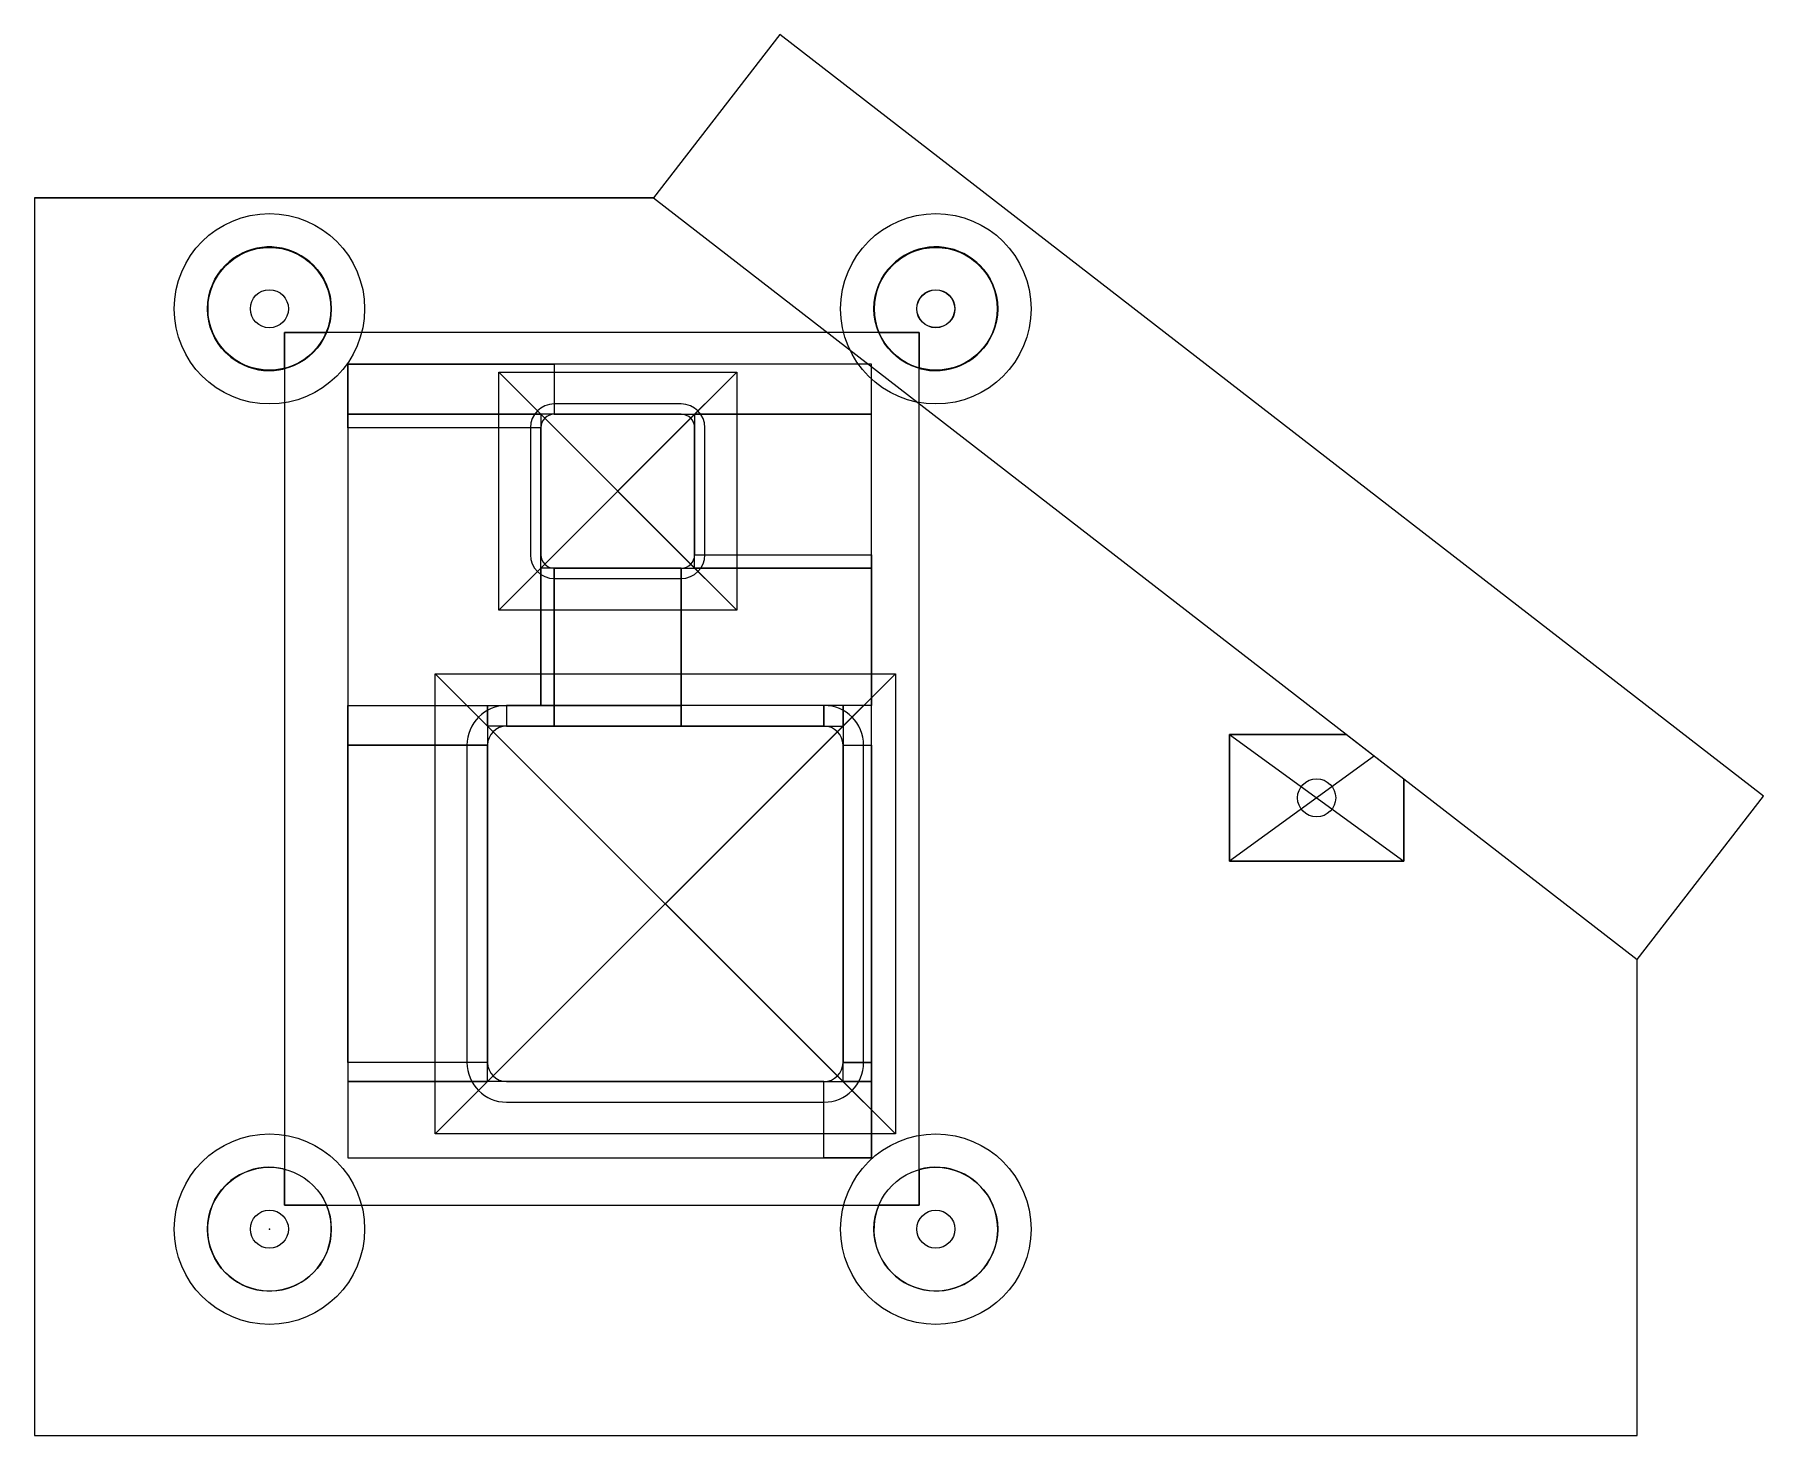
# Model space of a CAD drawing. Header units: centimetres. Extents: x -4 to 6.9, y -3.4 to 5.5.
import ezdxf

# ---------------------------------------------------------------- set-up
doc = ezdxf.new("R2010")
doc.units = ezdxf.units.CM
doc.header["$MEASUREMENT"] = 0
for name, color, linetype in [('v2(pcbmodel) v5_CPUcontact', 7, 'Continuous'), ('v2(pcbmodel) v5_GPUcontact', 7, 'Continuous'), ('v2(pcbmodel) v5_screwPost', 7, 'Continuous'), ('v2(pcbmodel) v5_Sketch12', 7, 'Continuous'), ('v2(pcbmodel) v5_Sketch14', 7, 'Continuous'), ('v2(pcbmodel) v5_Sketch15', 7, 'Continuous'), ('v2(pcbmodel) v5_Sketch17', 7, 'Continuous'), ('v2(pcbmodel) v5_Sketch18', 7, 'Continuous'), ('v2(pcbmodel) v5_Sketch2', 7, 'Continuous'), ('v2(pcbmodel) v5_Sketch21', 7, 'Continuous'), ('v2(pcbmodel) v5_Sketch22', 7, 'Continuous'), ('v2(pcbmodel) v5_Sketch23', 7, 'Continuous'), ('v2(pcbmodel) v5_Sketch24', 7, 'Continuous'), ('v2(pcbmodel) v5_Sketch25', 7, 'Continuous'), ('v2(pcbmodel) v5_Sketch26', 7, 'Continuous'), ('v2(pcbmodel) v5_Sketch27', 7, 'Continuous'), ('v2(pcbmodel) v5_Sketch28', 7, 'Continuous'), ('v2(pcbmodel) v5_Sketch3', 7, 'Continuous'), ('v2(pcbmodel) v5_Sketch4', 7, 'Continuous'), ('v2(pcbmodel) v5_Wii', 7, 'Continuous')]:
    doc.layers.add(name, color=color, linetype=linetype)

msp = doc.modelspace()

# ---------------------------------------------------------------- linework, layer by layer
at = {"layer": 'v2(pcbmodel) v5_CPUcontact'}
for p, q in [((0.1, 3.085, 0.4), (-0.7, 3.085, 0.4)), ((-0.785, 3, 0.4), (-0.785, 2.2, 0.4)), ((0.185, 2.2, 0.4), (0.185, 3, 0.4)), ((-0.7, 2.115, 0.4), (0.1, 2.115, 0.4))]:
    msp.add_line(p, q, dxfattribs=at)
for centre, start, end in [((-0.7, 3, 0.4), 90, 180), ((0.1, 3, 0.4), 0, 90), ((-0.7, 2.2, 0.4), 180, 270), ((0.1, 2.2, 0.4), 270, 0)]:
    msp.add_arc(centre, 0.085, start, end, dxfattribs=at)
msp.add_point((0, 0, 0.4), dxfattribs=at)
at = {"layer": 'v2(pcbmodel) v5_GPUcontact'}
for p, q in [((1, 1.12, 0.41), (-1, 1.12, 0.41)), ((-1.12, 1, 0.41), (-1.12, -1, 0.41)), ((1.12, -1, 0.41), (1.12, 1, 0.41)), ((-1, -1.12, 0.41), (1, -1.12, 0.41))]:
    msp.add_line(p, q, dxfattribs=at)
for centre, start, end in [((-1, 1, 0.41), 90, 180), ((1, 1, 0.41), 0, 90), ((-1, -1, 0.41), 180, 270), ((1, -1, 0.41), 270, 0)]:
    msp.add_arc(centre, 0.12, start, end, dxfattribs=at)
msp.add_point((0, 0, 0.41), dxfattribs=at)
at = {"layer": 'v2(pcbmodel) v5_screwPost'}
for radius in [0.39, 0.12]:
    msp.add_circle((-2.495, 3.75, 0.135), radius, dxfattribs=at)
msp.add_point((0, 0, 0.135), dxfattribs=at)
at = {"layer": 'v2(pcbmodel) v5_Sketch12'}
for p, q in [((-2.4, 3.6, 0.71), (-2.4, -1.9, 0.71)), ((1.6, 3.6, 0.71), (-2.4, 3.6, 0.71)), ((1.6, -1.9, 0.71), (1.6, 3.6, 0.71)), ((1.3, 3.4, 0.71), (-2, 3.4, 0.71)), ((-2, 3.4, 0.71), (-2, -1.6, 0.71)), ((1.3, -1.6, 0.71), (1.3, 3.4, 0.71)), ((-2, -1.6, 0.71), (1.3, -1.6, 0.71)), ((-2.4, -1.9, 0.71), (1.6, -1.9, 0.71))]:
    msp.add_line(p, q, dxfattribs=at)
for radius in [0.39, 0.12]:
    msp.add_circle((-2.495, -2.05, 0.71), radius, dxfattribs=at)
msp.add_point((0, 0, 0.71), dxfattribs=at)
at = {"layer": 'v2(pcbmodel) v5_Sketch14'}
for p, q in [((-2, 3.4, 0.71), (-0.7, 3.4, 0.71)), ((-2, 3.085, 0.71), (-2, 3.4, 0.71)), ((1.3, 3.4, 0.71), (-0.7, 3.4, 0.71)), ((-0.7, 3.4, 0.71), (-0.7, 3.085, 0.71)), ((-0.7, 3.4, 0.71), (-0.7, 3.085, 0.71)), ((1.3, 3.085, 0.71), (1.3, 3.4, 0.71)), ((-0.7, 3.085, 0.71), (-2, 3.085, 0.71)), ((-2, 3.085, 0.71), (-0.785, 3.085, 0.71)), ((-2, 3, 0.71), (-2, 3.085, 0.71)), ((-0.785, 3.085, 0.71), (-0.785, 3, 0.71)), ((-0.7, 3.085, 0.71), (1.3, 3.085, 0.71)), ((1.3, 3.085, 0.71), (0.185, 3.085, 0.71)), ((0.185, 3.085, 0.71), (0.185, 2.2, 0.71)), ((1.3, 2.2, 0.71), (1.3, 3.085, 0.71)), ((-0.785, 3, 0.71), (-2, 3, 0.71)), ((-0.785, 3, 0.71), (-2, 3, 0.71)), ((-2, 3, 0.71), (-2, 1.25, 0.71)), ((-0.785, 1.25, 0.71), (-0.785, 3, 0.71)), ((0.185, 2.2, 0.71), (1.3, 2.2, 0.71)), ((0.185, 2.115, 0.71), (0.185, 2.2, 0.71)), ((0.185, 2.2, 0.71), (1.3, 2.2, 0.71)), ((1.3, 2.2, 0.71), (1.3, 2.115, 0.71)), ((-0.7, 2.115, 0.71), (-0.785, 2.115, 0.71)), ((-0.785, 2.115, 0.71), (-0.785, 1.25, 0.71)), ((-0.7, 1.25, 0.71), (-0.7, 2.115, 0.71)), ((-0.7, 2.115, 0.71), (-0.7, 1.25, 0.71)), ((0.1, 2.115, 0.71), (-0.7, 2.115, 0.71)), ((0.1, 2.115, 0.71), (1.3, 2.115, 0.71)), ((0.1, 1.25, 0.71), (0.1, 2.115, 0.71)), ((0.1, 1.25, 0.71), (0.1, 2.115, 0.71)), ((1.3, 2.115, 0.71), (0.185, 2.115, 0.71)), ((1.3, 2.115, 0.71), (1.3, 1.25, 0.71)), ((-2, 1.25, 0.71), (-0.785, 1.25, 0.71)), ((-2, 1.25, 0.71), (-1.12, 1.25, 0.71)), ((-2, 1, 0.71), (-2, 1.25, 0.71)), ((-1.12, 1.25, 0.71), (-1.12, 1, 0.71)), ((-1.12, 1.25, 0.71), (-1, 1.25, 0.71)), ((-1.12, 1.12, 0.71), (-1.12, 1.25, 0.71)), ((1, 1.25, 0.71), (-1, 1.25, 0.71)), ((-1, 1.25, 0.71), (-1, 1.12, 0.71)), ((-1, 1.25, 0.71), (-1, 1.12, 0.71)), ((-0.785, 1.25, 0.71), (-0.7, 1.25, 0.71)), ((-0.7, 1.25, 0.71), (0.1, 1.25, 0.71)), ((1.3, 1.25, 0.71), (0.1, 1.25, 0.71)), ((1, 1.12, 0.71), (1, 1.25, 0.71)), ((1.12, 1.25, 0.71), (1, 1.25, 0.71)), ((1, 1.25, 0.71), (1, 1.12, 0.71)), ((1.3, 1.25, 0.71), (1.12, 1.25, 0.71)), ((1.12, 1.25, 0.71), (1.12, 1, 0.71)), ((1.12, 1.12, 0.71), (1.12, 1.25, 0.71)), ((1.3, 1, 0.71), (1.3, 1.25, 0.71)), ((-1, 1.12, 0.71), (-1.12, 1.12, 0.71)), ((-1, 1.12, 0.71), (1, 1.12, 0.71)), ((1, 1.12, 0.71), (-1, 1.12, 0.71)), ((1, 1.12, 0.71), (1.12, 1.12, 0.71)), ((-1.12, 1, 0.71), (-2, 1, 0.71)), ((-2, -1, 0.71), (-2, 1, 0.71)), ((-2, 1, 0.71), (-1.12, 1, 0.71)), ((-1.12, 1, 0.71), (-1.12, -1, 0.71)), ((-1.12, 1, 0.71), (-1.12, -1, 0.71)), ((1.12, -1, 0.71), (1.12, 1, 0.71)), ((1.12, 1, 0.71), (1.3, 1, 0.71)), ((1.12, 1, 0.71), (1.3, 1, 0.71)), ((1.12, -1, 0.71), (1.12, 1, 0.71)), ((1.3, 1, 0.71), (1.3, -1, 0.71)), ((-1.12, -1, 0.71), (-2, -1, 0.71)), ((-2, -1, 0.71), (-2, -1.12, 0.71)), ((-1.12, -1, 0.71), (-2, -1, 0.71)), ((-1.12, -1.12, 0.71), (-1.12, -1, 0.71)), ((1.3, -1, 0.71), (1.12, -1, 0.71)), ((1.12, -1, 0.71), (1.3, -1, 0.71)), ((1.12, -1.12, 0.71), (1.12, -1, 0.71)), ((1.3, -1, 0.71), (1.3, -1.12, 0.71)), ((1, -1.12, 0.71), (-2, -1.12, 0.71)), ((-2, -1.12, 0.71), (-2, -1.6, 0.71)), ((-2, -1.12, 0.71), (-1.12, -1.12, 0.71)), ((-1, -1.12, 0.71), (1, -1.12, 0.71)), ((1, -1.6, 0.71), (1, -1.12, 0.71)), ((1, -1.12, 0.71), (1.3, -1.12, 0.71)), ((1, -1.6, 0.71), (1, -1.12, 0.71)), ((1.3, -1.12, 0.71), (1.12, -1.12, 0.71)), ((1.3, -1.12, 0.71), (1.3, -1.6, 0.71)), ((-2, -1.6, 0.71), (1, -1.6, 0.71)), ((1.3, -1.6, 0.71), (1, -1.6, 0.71))]:
    msp.add_line(p, q, dxfattribs=at)
for centre, start, end in [((-1, 1, 0.71), 90, 180), ((1, 1, 0.71), 360, 90), ((-1, -1, 0.71), 180, 270), ((1, -1, 0.71), 270, 0)]:
    msp.add_arc(centre, 0.12, start, end, dxfattribs=at)
msp.add_point((0, 0, 0.71), dxfattribs=at)
at = {"layer": 'v2(pcbmodel) v5_Sketch15'}
for p, q in [((0.1, 3.085, 0.71), (-0.7, 3.085, 0.71)), ((-0.785, 3, 0.71), (-0.785, 2.2, 0.71)), ((0.185, 2.2, 0.71), (0.185, 3, 0.71)), ((-0.7, 2.115, 0.71), (0.1, 2.115, 0.71))]:
    msp.add_line(p, q, dxfattribs=at)
for centre, start, end in [((-0.7, 3, 0.71), 90, 180), ((0.1, 3, 0.71), 0, 90), ((-0.7, 2.2, 0.71), 180, 270), ((0.1, 2.2, 0.71), 270, 0)]:
    msp.add_arc(centre, 0.085, start, end, dxfattribs=at)
msp.add_point((0, 0, 0.71), dxfattribs=at)
at = {"layer": 'v2(pcbmodel) v5_Sketch17'}
for p, q in [((-2, 3.4, 0.71), (-2, -1.6, 0.71)), ((1.3, 3.4, 0.71), (-2, 3.4, 0.71)), ((1.3, -1.6, 0.71), (1.3, 3.4, 0.71)), ((-0.7, 3.085, 0.71), (0.1, 3.085, 0.71)), ((-0.785, 2.2, 0.71), (-0.785, 3, 0.71)), ((0.185, 3, 0.71), (0.185, 2.2, 0.71)), ((0.1, 2.115, 0.71), (-0.7, 2.115, 0.71)), ((-0.7, 2.115, 0.71), (0.101, 2.115, 0.71)), ((-0.7, 1.12, 0.71), (-0.7, 2.115, 0.71)), ((0.101, 2.115, 0.71), (0.101, 1.12, 0.71)), ((-1, 1.12, 0.71), (1, 1.12, 0.71)), ((0.101, 1.12, 0.71), (-0.7, 1.12, 0.71)), ((-1.12, -1, 0.71), (-1.12, 1, 0.71)), ((1.12, 1, 0.71), (1.12, -1, 0.71)), ((1, -1.12, 0.71), (-1, -1.12, 0.71)), ((-2, -1.6, 0.71), (1.3, -1.6, 0.71))]:
    msp.add_line(p, q, dxfattribs=at)
for centre, radius, start, end in [((-0.7, 3, 0.71), 0.085, 90, 180), ((0.1, 3, 0.71), 0.085, 0, 90), ((-0.7, 2.2, 0.71), 0.085, 180, 270), ((0.1, 2.2, 0.71), 0.085, 270, 0), ((-1, 1, 0.71), 0.12, 90, 180), ((1, 1, 0.71), 0.12, 360, 90), ((-1, -1, 0.71), 0.12, 180, 270), ((1, -1, 0.71), 0.12, 270, 0)]:
    msp.add_arc(centre, radius, start, end, dxfattribs=at)
msp.add_point((0, 0, 0.71), dxfattribs=at)
at = {"layer": 'v2(pcbmodel) v5_Sketch18'}
for p, q in [((-0.7, 2.115, 0.61), (-0.7, 1.12, 0.61)), ((0.1, 2.115, 0.61), (-0.7, 2.115, 0.61)), ((0.1, 1.12, 0.61), (0.1, 2.115, 0.61)), ((1, 1.12, 0.61), (-1, 1.12, 0.61)), ((-0.7, 1.12, 0.61), (0.1, 1.12, 0.61)), ((-1.12, 1, 0.61), (-1.12, -1, 0.61)), ((1.12, -1, 0.61), (1.12, 1, 0.61)), ((-1, -1.12, 0.61), (1, -1.12, 0.61))]:
    msp.add_line(p, q, dxfattribs=at)
for centre, start, end in [((-1, 1, 0.61), 90, 180), ((1, 1, 0.61), 360, 90), ((-1, -1, 0.61), 180, 270), ((1, -1, 0.61), 270, 0)]:
    msp.add_arc(centre, 0.12, start, end, dxfattribs=at)
msp.add_point((0, 0, 0.61), dxfattribs=at)
at = {"layer": 'v2(pcbmodel) v5_Sketch2'}
for p, q in [((0.721, 5.478, 0.135), (-0.075, 4.45, 0.135)), ((6.921, 0.678, 0.135), (0.721, 5.478, 0.135)), ((-3.975, 4.45, 0.135), (-3.975, -3.35, 0.135)), ((-0.075, 4.45, 0.135), (-3.975, 4.45, 0.135)), ((3.555, 0.268, 0.135), (3.555, 1.068, 0.135)), ((3.555, 1.068, 0.135), (4.294, 1.068, 0.135)), ((4.294, 1.068, 0.135), (4.655, 0.788, 0.135)), ((4.655, 0.788, 0.135), (4.655, 0.268, 0.135)), ((6.125, -0.35, 0.135), (6.921, 0.678, 0.135)), ((4.655, 0.268, 0.135), (3.555, 0.268, 0.135)), ((6.125, -3.35, 0.135), (6.125, -0.35, 0.135)), ((-3.975, -3.35, 0.135), (6.125, -3.35, 0.135))]:
    msp.add_line(p, q, dxfattribs=at)
for centre, radius in [((-2.495, 3.75, 0.135), 0.39), ((1.705, 3.75, 0.135), 0.119), ((-2.495, -2.05, 0.135), 0.39), ((1.705, -2.05, 0.135), 0.39)]:
    msp.add_circle(centre, radius, dxfattribs=at)
msp.add_point((0, 0, 0.135), dxfattribs=at)
at = {"layer": 'v2(pcbmodel) v5_Sketch21'}
for p, q in [((1.6, -1.674, 0.71), (1.6, -1.9, 0.71)), ((1.6, -1.9, 0.71), (1.345, -1.9, 0.71))]:
    msp.add_line(p, q, dxfattribs=at)
for radius in [0.6, 0.12]:
    msp.add_circle((1.705, -2.05, 0.71), radius, dxfattribs=at)
msp.add_arc((1.705, -2.05, 0.71), 0.39, 157.3801, 105.6185, dxfattribs=at)
msp.add_point((0, 0, 0.71), dxfattribs=at)
at = {"layer": 'v2(pcbmodel) v5_Sketch22'}
for p, q in [((-2.4, -1.9, 0.71), (-2.4, -1.672, 0.71)), ((-2.135, -1.9, 0.71), (-2.4, -1.9, 0.71))]:
    msp.add_line(p, q, dxfattribs=at)
for radius in [0.6, 0.12]:
    msp.add_circle((-2.495, -2.05, 0.71), radius, dxfattribs=at)
msp.add_arc((-2.495, -2.05, 0.71), 0.39, 75.9015, 22.6199, dxfattribs=at)
msp.add_point((0, 0, 0.71), dxfattribs=at)
at = {"layer": 'v2(pcbmodel) v5_Sketch23'}
for p, q in [((-2.4, 3.6, 0.71), (-2.135, 3.6, 0.71)), ((-2.4, 3.372, 0.71), (-2.4, 3.6, 0.71))]:
    msp.add_line(p, q, dxfattribs=at)
for radius in [0.6, 0.12]:
    msp.add_circle((-2.495, 3.75, 0.71), radius, dxfattribs=at)
msp.add_arc((-2.495, 3.75, 0.71), 0.39, 337.3801, 284.0985, dxfattribs=at)
msp.add_point((0, 0, 0.71), dxfattribs=at)
at = {"layer": 'v2(pcbmodel) v5_Sketch24'}
for p, q in [((1.345, 3.6, 0.71), (1.6, 3.6, 0.71)), ((1.6, 3.6, 0.71), (1.6, 3.374, 0.71))]:
    msp.add_line(p, q, dxfattribs=at)
for radius in [0.6, 0.12]:
    msp.add_circle((1.705, 3.75, 0.71), radius, dxfattribs=at)
msp.add_arc((1.705, 3.75, 0.71), 0.39, 254.3815, 202.6199, dxfattribs=at)
msp.add_point((0, 0, 0.71), dxfattribs=at)
at = {"layer": 'v2(pcbmodel) v5_Sketch25'}
for p, q in [((1.6, -1.674, 0.71), (1.6, -1.9, 0.71)), ((1.6, -1.9, 0.71), (1.345, -1.9, 0.71))]:
    msp.add_line(p, q, dxfattribs=at)
for radius in [0.39, 0.12]:
    msp.add_circle((1.705, -2.05, 0.71), radius, dxfattribs=at)
msp.add_arc((1.705, -2.05, 0.71), 0.39, 157.3801, 105.6185, dxfattribs=at)
msp.add_point((0, 0, 0.71), dxfattribs=at)
at = {"layer": 'v2(pcbmodel) v5_Sketch26'}
for p, q in [((-2.4, 3.372, 0.71), (-2.4, 3.6, 0.71)), ((-2.4, 3.6, 0.71), (-2.135, 3.6, 0.71))]:
    msp.add_line(p, q, dxfattribs=at)
for radius in [0.387, 0.12]:
    msp.add_circle((-2.495, 3.75, 0.71), radius, dxfattribs=at)
msp.add_arc((-2.495, 3.75, 0.71), 0.39, 337.3801, 284.0985, dxfattribs=at)
msp.add_point((0, 0, 0.71), dxfattribs=at)
at = {"layer": 'v2(pcbmodel) v5_Sketch27'}
for p, q in [((1.345, 3.6, 0.71), (1.6, 3.6, 0.71)), ((1.6, 3.6, 0.71), (1.6, 3.374, 0.71))]:
    msp.add_line(p, q, dxfattribs=at)
for radius in [0.39, 0.12]:
    msp.add_circle((1.705, 3.75, 0.71), radius, dxfattribs=at)
msp.add_arc((1.705, 3.75, 0.71), 0.39, 254.3815, 202.6199, dxfattribs=at)
msp.add_point((0, 0, 0.71), dxfattribs=at)
at = {"layer": 'v2(pcbmodel) v5_Sketch28'}
for p, q in [((-2.4, -1.9, 0.71), (-2.4, -1.672, 0.71)), ((-2.135, -1.9, 0.71), (-2.4, -1.9, 0.71))]:
    msp.add_line(p, q, dxfattribs=at)
for radius in [0.39, 0.12]:
    msp.add_circle((-2.495, -2.05, 0.71), radius, dxfattribs=at)
msp.add_arc((-2.495, -2.05, 0.71), 0.39, 75.9015, 22.6199, dxfattribs=at)
msp.add_point((0, 0, 0.71), dxfattribs=at)
at = {"layer": 'v2(pcbmodel) v5_Sketch3'}
msp.add_circle((1.705, 3.75, 0.135), 0.387, dxfattribs=at)
msp.add_point((0, 0, 0.135), dxfattribs=at)
at = {"layer": 'v2(pcbmodel) v5_Sketch4'}
msp.add_point((0, 0), dxfattribs=at)
at = {"layer": 'v2(pcbmodel) v5_Wii'}
for p, q in [((-3.975, 4.45), (-3.975, -3.35)), ((-3.975, 4.45), (-0.075, 4.45)), ((-0.075, 4.45), (6.125, -0.35)), ((-1.05, 3.35), (0.45, 3.35)), ((-1.05, 1.85), (0.45, 3.35)), ((-1.05, 1.85), (-1.05, 3.35)), ((0.45, 1.85), (-1.05, 3.35)), ((0.45, 3.35), (0.45, 1.85)), ((-0.85, 3.15), (0.25, 2.05)), ((0.25, 3.15), (-0.85, 2.05)), ((0.1, 3.15), (-0.7, 3.15)), ((-0.85, 3), (-0.85, 2.2)), ((0.25, 2.2), (0.25, 3)), ((-0.7, 2.05), (0.1, 2.05)), ((0.45, 1.85), (-1.05, 1.85)), ((-1.45, -1.45), (-1.45, 1.45)), ((-1.45, -1.45), (1.45, 1.45)), ((1.45, -1.45), (-1.45, 1.45)), ((-1.45, 1.45), (1.45, 1.45)), ((1.45, 1.45), (1.45, -1.45)), ((1.25, 1.25), (-1.25, -1.25)), ((-1.25, 1.25), (1.25, -1.25)), ((1, 1.25), (-1, 1.25)), ((-1.25, 1), (-1.25, -1)), ((1.25, -1), (1.25, 1)), ((4.294, 1.068), (3.555, 1.068)), ((3.555, 1.068), (4.655, 0.268)), ((3.555, 1.068), (3.555, 0.268)), ((4.469, 0.932), (3.555, 0.268)), ((4.655, 0.268), (4.655, 0.788)), ((3.555, 0.268), (4.655, 0.268)), ((6.125, -3.35), (6.125, -0.35)), ((-1, -1.25), (1, -1.25)), ((1.45, -1.45), (-1.45, -1.45)), ((-3.975, -3.35), (6.125, -3.35))]:
    msp.add_line(p, q, dxfattribs=at)
for centre, radius in [((-2.495, 3.75), 0.39), ((-2.495, 3.75), 0.12), ((4.105, 0.668), 0.12), ((-2.495, -2.05), 0.39), ((1.705, -2.05), 0.39), ((-2.495, -2.05), 0.12), ((1.705, -2.05), 0.12)]:
    msp.add_circle(centre, radius, dxfattribs=at)
for centre, radius, start, end in [((-0.7, 3), 0.15, 90, 180), ((0.1, 3), 0.15, 0, 90), ((-0.7, 2.2), 0.15, 180, 270), ((0.1, 2.2), 0.15, 270, 0), ((-1, 1), 0.25, 90, 180), ((1, 1), 0.25, 360, 90), ((-1, -1), 0.25, 180, 270), ((1, -1), 0.25, 270, 0)]:
    msp.add_arc(centre, radius, start, end, dxfattribs=at)
for p in [(-0.3, 2.6), (-0.3, 2.6), (4.105, 0.668), (4.105, 0.668), (0, 0), (0, 0), (0, 0), (-2.495, -2.05)]:
    msp.add_point(p, dxfattribs=at)

doc.saveas('drawing.dxf')
